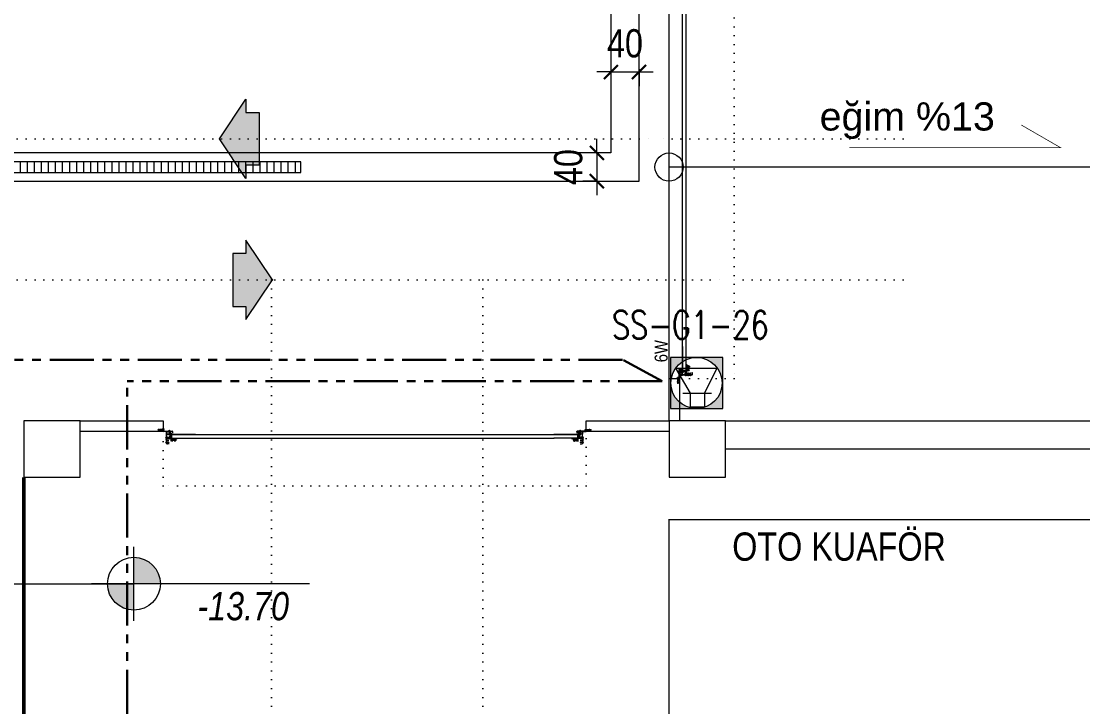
# Model space of a CAD drawing. Header units: metres. Extents: x -13545 to 152404, y -11890 to 28436.
# Drawn here: x 7521 to 9027, y 3675 to 4647 of the extents above; entities that cross this region are included whole.
import ezdxf
from ezdxf.enums import TextEntityAlignment as Align

# ---------------------------------------------------------------- set-up
doc = ezdxf.new("R2010")
doc.units = ezdxf.units.M
doc.header["$LTSCALE"] = 100
doc.header["$MEASUREMENT"] = 0
for name, pattern in [('DOT2', [0.125, 0, -0.125]), ('HIDDEN', [0.375, 0.25, -0.125]), ('PHANTOM2', [1.25, 0.625, -0.125, 0.125, -0.125, 0.125, -0.125])]:
    doc.linetypes.add(name, pattern=pattern)
doc.layers.get('0').update_dxf_attribs({"color": 9, "lineweight": 9})
for name, color, linetype, lineweight in [('00', 9, 'Continuous', 9), ('01', 9, 'Continuous', 9), ('06D', 9, 'Continuous', 9), ('10', 9, 'Continuous', 9), ('20', 9, 'DOT2', 9), ('21', 9, 'Continuous', 9), ('21_mahal200', 9, 'Continuous', 9), ('25', 8, 'Continuous', 9), ('E-6W ACİL ANONS İÇİN HOPARLÖR (SIVAÜSTÜ) (YANGINA DAYANIKLI)', 7, 'Continuous', 30), ('E-KABLO', 7, 'Continuous', 30), ('E-YAZI', 7, 'Continuous', 30), ('Seslendirme', 7, 'Continuous', 9)]:
    doc.layers.add(name, color=color, linetype=linetype, lineweight=lineweight)
doc.styles.add('Arial', font='arial.ttf', dxfattribs={"height": 2.5})
doc.styles.add('ILGAZ', font='txttw.shx')
doc.styles.add('MuuM_TEXT-ITALIC', font='ARIALNI.TTF')
doc.styles.add('MuuM_TEXT-STANDART', font='ARIALN.TTF')
doc.dimstyles.new('MuuM_DIM200', dxfattribs={"dimscale": 20, "dimtxt": 2, "dimasz": 1, "dimexe": 1, "dimexo": 1, "dimgap": 1, "dimtad": 1, "dimdec": 1, "dimrnd": 0.5, "dimdsep": 46, "dimtxsty": 'MuuM_TEXT-STANDART', "dimblk": 'ARCHTICK', "dimcen": 0, "dimdle": 0.15, "dimclrd": 256, "dimclre": 256, "dimclrt": 256, "dimadec": 0, "dimazin": 0, "dimtfac": 5, "dimtdec": 1, "dimtix": 1, "dimtmove": 2, "dimatfit": 3, "dimldrblk": 'DOT', "dimfxl": 3, "dimfxlon": 1, "dimtolj": 1, "dimlwd": -1, "dimlwe": -1, "dimarcsym": 0})

# ---------------------------------------------------------------- blocks, each defined once
blk = doc.blocks.new('ep20n')
at = {"layer": 'Seslendirme'}
h = blk.add_hatch(color=3, dxfattribs=at)
h.paths.add_polyline_path([(59.4, -30.4), (59.4, 0, -1), (0, 0), (0, -30.4)])
h.paths.add_polyline_path([(0, 30.4), (0, 0, -1), (59.4, 0), (59.4, 30.4)])
at = {"layer": 'Seslendirme', "color": 3}
for p, q in [((59.4, 30.4), (0, 30.4)), ((0, 30.4), (0, -30.4)), ((59.4, -30.4), (59.4, 30.4)), ((17.8, 6.9), (47, 24)), ((17.8, 16), (17.8, -17.3)), ((47, 24, 943.8), (47, -23.5, 943.8)), ((1.8, -9.1), (1.8, 6.9)), ((1.8, 6.9), (17.8, 6.9)), ((17.8, -9.1), (1.8, -9.1)), ((47, -23.5), (17.8, -9.1)), ((0, -30.4), (59.4, -30.4))]:
    blk.add_line(p, q, dxfattribs=at)
blk.add_circle((29.7, 0), 29.7, dxfattribs=at)
at = {"color": 3, "insert": (53.8, 48.6), "char_height": 15, "attachment_point": 1, "style": 'MuuM_TEXT-STANDART'}
blk.add_mtext_dynamic_manual_height_columns('6W', width=52.414, gutter_width=150, heights=[0], dxfattribs=at)
blk = doc.blocks.new('p-kolon_80x80')
blk.add_lwpolyline([(-40, -40), (40, -40), (40, 40), (-40, 40)], close=True)
blk = doc.blocks.new('2.bod.sitatik')
at = {"layer": '01'}
blk.add_lwpolyline([(9140, -4590), (8520, -4590), (8520, -4550), (9140, -4550)], close=True, dxfattribs=at)
for p in [(7565, -4590), (8480, -4590)]:
    blk.add_blockref('p-kolon_80x80', p, dxfattribs=at)
blk = doc.blocks.new('p-seksiyoonel kapı profil')
for p, q in [((-6.6, 4.1), (-6.8, 4.1)), ((-6.8, -13), (-6.8, 4.1)), ((-6.6, -13), (-6.6, 4.1)), ((-6.3, 4.4), (-6.3, 4.6)), ((-6.3, 4.6), (1, 4.6)), ((-6.3, 4.4), (1, 4.4)), ((-1.4, 1.3), (-1.8, 1.6)), ((-1.8, 1.6), (-1.8, -2.4)), ((-1.8, 1.6), (-1.8, -2.4)), ((-1.4, 1.3), (-1.4, -2.4)), ((-1.2, 1.2), (-1.2, -2.4)), ((-0.7, 1.6), (-1, 1.3)), ((-1, 1.3), (-1, -2.4)), ((-0.7, 1.6), (-0.7, -2.4)), ((-0.6, 1.6), (-0.6, -2.4)), ((0, 0), (33.9, 0)), ((0, 0), (0, 0)), ((1, 4.4), (1, 4.6)), ((1.3, 4.1), (1.5, 4.1)), ((1.3, 4.1), (1.3, 1.6)), ((1.5, 1.6), (1.3, 1.6)), ((1.5, 4.1), (1.5, 1.6)), ((-7.8, -4.2), (-7.8, -3.9)), ((-7.5, -3.9), (-7.8, -3.9)), ((-7.5, -4.2), (-7.8, -4.2)), ((-7.8, -4.2), (-7.1, -4.2)), ((-7.8, -4.2), (-7.8, -4.2)), ((-7.8, -6.5), (-7.8, -6.3)), ((-7.5, -6.3), (-7.8, -6.3)), ((-7.5, -6.5), (-7.8, -6.5)), ((-7.8, -6.6), (-7.8, -6.5)), ((-7.8, -6.6), (-7.1, -6.6)), ((-7.8, -8.9), (-7.8, -8.6)), ((-7.5, -8.6), (-7.8, -8.6)), ((-7.5, -8.9), (-7.8, -8.9)), ((-7.8, -8.9), (-7.1, -8.9)), ((-7.8, -8.9), (-7.8, -8.9)), ((-7.8, -11.3), (-7.8, -11)), ((-7.5, -11), (-7.8, -11)), ((-7.5, -11.3), (-7.8, -11.3)), ((-7.8, -11.3), (-7.1, -11.3)), ((-7.8, -11.3), (-7.8, -11.3)), ((-7.5, -3.9), (-6.8, -3.9)), ((-7.5, -4.2), (-7.5, -3.9)), ((-6.8, -4.2), (-7.5, -4.2)), ((-7.5, -6.3), (-6.8, -6.3)), ((-7.5, -6.5), (-7.5, -6.3)), ((-6.8, -6.5), (-7.5, -6.5)), ((-7.5, -8.6), (-6.8, -8.6)), ((-7.5, -8.9), (-7.5, -8.6)), ((-6.8, -8.9), (-7.5, -8.9)), ((-7.5, -11), (-6.8, -11)), ((-7.5, -11.3), (-7.5, -11)), ((-6.8, -11.3), (-7.5, -11.3)), ((-7.1, -3.4), (-6.8, -3.4)), ((-7.1, -3.6), (-7.1, -3.4)), ((-7.1, -3.6), (-7.1, -3.9)), ((-6.8, -3.6), (-7.1, -3.6)), ((-7.1, -4.2), (-7.1, -4.7)), ((-6.8, -4.7), (-7.1, -4.7)), ((-7.1, -5.8), (-6.8, -5.8)), ((-7.1, -6), (-7.1, -5.8)), ((-7.1, -6), (-7.1, -6.3)), ((-6.8, -6), (-7.1, -6)), ((-7.1, -6.5), (-7.1, -7.1)), ((-6.8, -7.1), (-7.1, -7.1)), ((-7.1, -8.1), (-6.8, -8.1)), ((-7.1, -8.4), (-7.1, -8.1)), ((-7.1, -8.4), (-7.1, -8.6)), ((-6.8, -8.4), (-7.1, -8.4)), ((-7.1, -8.9), (-7.1, -9.4)), ((-6.8, -9.4), (-7.1, -9.4)), ((-7.1, -10.5), (-6.8, -10.5)), ((-7.1, -10.7), (-7.1, -10.5)), ((-7.1, -10.7), (-7.1, -11)), ((-6.8, -10.7), (-7.1, -10.7)), ((-7.1, -11.3), (-7.1, -11.8)), ((-6.8, -11.8), (-7.1, -11.8)), ((-6.8, -3.6), (-6.8, -3.4)), ((-6.8, -3.6), (-6.8, -3.9)), ((-6.8, -4.7), (-6.8, -4.2)), ((-6.8, -6), (-6.8, -5.8)), ((-6.8, -6), (-6.8, -6.3)), ((-6.8, -7.1), (-6.8, -6.6)), ((-6.8, -8.4), (-6.8, -8.1)), ((-6.8, -8.4), (-6.8, -8.6)), ((-6.8, -9.4), (-6.8, -8.9)), ((-6.8, -10.7), (-6.8, -10.5)), ((-6.8, -10.7), (-6.8, -11)), ((-6.8, -11.8), (-6.8, -11.3)), ((-6.6, -13), (-6.8, -13)), ((-6.8, -13), (-6.8, -13)), ((-6.6, -3.9), (-3.5, -3.9)), ((-6.6, -4.2), (-3.5, -4.2)), ((-6.6, -6.3), (-3.5, -6.3)), ((-6.6, -6.5), (-3.5, -6.5)), ((-6.6, -8.7), (-3.5, -8.7)), ((-6.6, -8.9), (-3.5, -8.9)), ((-6.6, -11), (-3.5, -11)), ((-6.6, -11.3), (-3.5, -11.3)), ((-6.3, -13.3), (-6.3, -13.5)), ((-3.3, -13.3), (-6.3, -13.3)), ((-3.3, -13.5), (-6.3, -13.5)), ((-6.3, -13.5), (-5.7, -13.5)), ((-6.3, -13.5), (-6.3, -13.5)), ((-3.4, -4.3), (-6, -4.3)), ((-6, -6.1), (-6, -4.3)), ((-6, -4.7), (-6, -4.7)), ((-6, -5.5), (-6, -4.7)), ((-6, -5.7), (-6, -5.5)), ((-6, -5.7), (-6, -5.7)), ((-6, -6.1), (-3.4, -6.1)), ((-5.7, -13.5), (-5.5, -13.5)), ((-5.7, -13.5), (-5.7, -13.5)), ((-5.5, -13.5), (-5.5, -13.5)), ((-3.5, -3.9), (-3.5, -4.2)), ((-3.5, -6.3), (-3.5, -6.5)), ((-3.5, -8.7), (-3.5, -8.9)), ((-3.5, -11), (-3.5, -11.3)), ((-3.4, -6.1), (-3.4, -4.3)), ((-2.1, -4.4), (-3.4, -4.4)), ((-3.4, -6), (-0.6, -6)), ((-3.3, -13.3), (-3.3, -13.5)), ((-2.1, -2.5), (-2.1, -2.4)), ((-2.1, -2.4), (-0.6, -2.4)), ((-2.1, -2.5), (-0.6, -2.5)), ((-2.1, -4.8), (-2.1, -2.5)), ((-2.1, -4.8), (-0.6, -4.8)), ((-1.6, -3.4), (-1.7, -3.6)), ((-1.7, -3.6), (-1.7, -3.7)), ((-1.7, -3.6), (-1.7, -3.8)), ((-1.7, -3.7), (-1.7, -3.9)), ((-1.7, -3.8), (-1.6, -3.9)), ((-1.7, -3.9), (-1.6, -4)), ((-1.4, -3.3), (-1.6, -3.3)), ((-1.6, -3.3), (-1.6, -3.4)), ((-1.6, -3.8), (-1.4, -3.6)), ((-1.6, -3.9), (-1.5, -4)), ((-1.6, -4), (-1.5, -4.1)), ((-1.5, -4), (-1.4, -4)), ((-1.5, -4.1), (-1.4, -4.1)), ((-1.3, -3.2), (-1.4, -3.3)), ((-1.4, -3.3), (-1.4, -3.6)), ((-1.4, -4), (-1.2, -4.1)), ((-1.4, -4.1), (-1.2, -4.1)), ((-1.2, -3.2), (-1.3, -3.2)), ((-1.2, -3.2), (-1.2, -3.5)), ((-1, -3.3), (-1.2, -3.2)), ((-1.2, -4.1), (-1.1, -4)), ((-1.2, -4.1), (-1.1, -4.1)), ((-1.1, -4), (-1, -4)), ((-1.1, -4.1), (-1, -4.1)), ((-1, -3.3), (-1, -3.6)), ((-0.9, -3.3), (-1, -3.3)), ((-1, -3.6), (-0.8, -3.8)), ((-1, -4), (-0.9, -3.9)), ((-1, -4.1), (-0.9, -4)), ((-0.8, -3.4), (-0.9, -3.3)), ((-0.9, -3.9), (-0.8, -3.8)), ((-0.9, -4), (-0.8, -3.9)), ((-0.8, -3.6), (-0.8, -3.4)), ((-0.8, -3.7), (-0.8, -3.6)), ((-0.8, -3.8), (-0.8, -3.6)), ((-0.8, -3.9), (-0.8, -3.7)), ((-0.1, 0), (-0.6, 0)), ((-0.6, -2), (-0.6, 0)), ((-0.6, -0.6), (-0.6, -0.7)), ((-0.6, -1.7), (-0.6, -1.7)), ((-0.6, -2), (-0.1, -2)), ((-0.6, -2), (-0.6, -2.4)), ((-0.6, -2.4), (-0.6, -2.5)), ((-0.6, -2.4), (-0.1, -2.4)), ((-0.6, -2.5), (-0.6, -2.5)), ((-0.6, -3.2), (-0.6, -2.5)), ((-0.6, -2.5), (-0.2, -2.5)), ((-0.6, -4.8), (-0.6, -3.2)), ((-0.6, -3.2), (-0.5, -3.2)), ((-0.6, -5.8), (-0.6, -4.8)), ((-0.6, -4.8), (-0.5, -4.8)), ((-0.6, -4.8), (-0.6, -5.3)), ((-0.1, -5.3), (-0.6, -5.3)), ((-0.6, -9.6), (-0.6, -5.3)), ((-0.6, -5.8), (-0.6, -5.8)), ((-0.6, -6), (-0.6, -5.8)), ((-0.1, -9.6), (-0.6, -9.6)), ((-0.5, -3.2), (-0.4, -3.2)), ((-0.5, -4.8), (-0.5, -3.2)), ((-0.4, -4.8), (-0.5, -4.8)), ((-0.4, -3.1), (-0.3, -2.9)), ((-0.4, -3.2), (-0.4, -3.1)), ((-0.3, -4.8), (-0.4, -4.8)), ((-0.3, -2.7), (-0.2, -2.5)), ((-0.3, -2.9), (-0.3, -2.7)), ((-0.2, -4.8), (-0.3, -4.8)), ((-0.3, -4.8), (-0.3, -4.8)), ((-0.2, -2.5), (-0.2, -2.5)), ((-0.2, -2.5), (-0.1, -2.5)), ((-0.1, -4.8), (-0.2, -4.8)), ((-0.2, -4.8), (-0.2, -4.8)), ((-0.1, -5.8), (-0.2, -5.8)), ((-0.2, -5.8), (0.4, -5.8)), ((-0.1, -0.2), (-0.1, 0)), ((-0.1, -0.2), (0, -0.2)), ((-0.1, -5.3), (-0.1, -0.2)), ((-0.1, -2.5), (-0.1, -2.4)), ((-0.1, -2.5), (-0.1, -2.5)), ((-0.1, -4.8), (-0.1, -4.8)), ((-0.1, -4.8), (-0.1, -4.8)), ((-0.1, -5.3), (0, -5.3)), ((-0.1, -5.8), (-0.1, -5.3)), ((0.4, -5.8), (-0.1, -5.8)), ((0.1, -5.8), (-0.1, -5.8)), ((-0.1, -9.6), (-0.1, -5.8)), ((33.9, 0), (0, 0)), ((0, 0), (0, -0.4)), ((0, -0.4), (0, -0.5)), ((0, -0.5), (0, -0.6)), ((0, -0.6), (0, -0.6)), ((0, -0.6), (0, -0.9)), ((0, -0.9), (0, -0.9)), ((0, -0.9), (0, -0.9)), ((0, -0.9), (0, -1.5)), ((0, -1.5), (0, -1.6)), ((0, -1.6), (0, -2.1)), ((0, -2.1), (0, -2.2)), ((0, -2.2), (0, -2.3)), ((0, -2.3), (0, -2.7)), ((0, -2.7), (0, -3.1)), ((0, -3.1), (0, -3.2)), ((0, -3.2), (0, -3.4)), ((0, -3.4), (0, -4.5)), ((0, -4.5), (0, -4.5)), ((0, -4.5), (0, -4.5)), ((0, -4.5), (0, -4.8)), ((0, -4.8), (0, -4.8)), ((0, -4.8), (0, -4.9)), ((0, -4.9), (0, -5.1)), ((0, -5.1), (0, -5.4)), ((0, -5.4), (33.9, -5.4)), ((0.1, -5.8), (0.1, -5.4)), ((0.1, -5.8), (0.1, -5.9)), ((0.3, -5.8), (0.1, -5.8)), ((0.1, -5.8), (0.2, -5.8)), ((0.4, -5.9), (0.1, -5.9)), ((0.1, -5.9), (0.4, -5.9)), ((0.4, -6.6), (0.1, -6.6)), ((0.1, -7.6), (0.4, -7.6)), ((0.1, -8.7), (0.1, -8.3)), ((0.4, -8.3), (0.1, -8.3)), ((2.2, -8.7), (0.1, -8.7)), ((0.3, -5.8), (0.3, -5.4)), ((0.3, -5.8), (0.4, -5.8)), ((0.4, -5.4), (0.4, -5.5)), ((0.4, -5.8), (0.4, -5.4)), ((0.4, -5.5), (0.4, -5.5)), ((0.4, -5.5), (0.4, -5.6)), ((0.4, -5.6), (0.4, -5.7)), ((0.4, -5.7), (0.4, -5.8)), ((0.4, -8.4), (0.4, -5.8)), ((3.9, -5.8), (0.4, -5.8)), ((0.4, -8.4), (0.4, -5.8)), ((0.4, -5.8), (0.4, -5.8)), ((3.9, -8.4), (0.4, -8.4)), ((0.4, -8.4), (0.4, -8.4)), ((0.9, -7.1), (0.9, -7.2)), ((1, -7.1), (0.9, -7.1)), ((0.9, -7.2), (1, -7.4)), ((1, -7.4), (1.1, -7.6)), ((1.1, -7.6), (1.2, -7.8)), ((1.1, -9.2), (1.1, -8.7)), ((1.2, -9.2), (1.1, -9.2)), ((1.1, -9.2), (1.1, -9.2)), ((1.1, -9.2), (1.2, -9.2)), ((1.1, -9.2), (1.1, -9.2)), ((1.1, -9.2), (1.1, -9.2)), ((1.2, -9.2), (1.1, -9.2)), ((1.3, -6.8), (1.2, -7)), ((1.2, -7), (1.2, -7.2)), ((1.2, -7.2), (1.3, -7.4)), ((1.2, -7.8), (1.3, -8)), ((1.2, -9.2), (1.2, -8.7)), ((1.2, -9.2), (1.4, -9.2)), ((1.4, -9.2), (1.2, -9.2)), ((1.6, -9.2), (1.2, -9.2)), ((1.2, -9.2), (1.2, -9.2)), ((1.4, -6.4), (1.3, -6.6)), ((1.3, -6.6), (1.3, -6.8)), ((1.3, -7.1), (1.4, -6.9)), ((1.4, -7.3), (1.3, -7.1)), ((1.3, -7.4), (1.3, -7.6)), ((1.3, -7.6), (1.5, -7.8)), ((1.3, -8), (1.5, -8.1)), ((1.6, -6.2), (1.4, -6.4)), ((1.6, -6.5), (1.4, -6.6)), ((1.4, -6.7), (1.4, -6.6)), ((1.4, -6.6), (1.5, -6.9)), ((1.5, -6.6), (1.4, -6.6)), ((1.4, -6.9), (1.4, -6.7)), ((1.4, -6.9), (1.4, -6.7)), ((1.4, -7.1), (1.4, -6.9)), ((1.4, -7.3), (1.4, -7.1)), ((1.5, -7.5), (1.4, -7.3)), ((1.4, -7.5), (1.4, -7.3)), ((1.5, -7.7), (1.4, -7.5)), ((1.4, -9.2), (1.7, -9.2)), ((1.4, -9.2), (1.4, -9.2)), ((1.6, -9.2), (1.4, -9.2)), ((1.5, -6.5), (1.7, -6.3)), ((1.5, -6.6), (1.6, -6.5)), ((1.5, -6.6), (1.5, -6.5)), ((1.5, -6.6), (1.6, -6.5)), ((1.5, -6.9), (1.5, -6.6)), ((1.5, -6.9), (1.5, -7.2)), ((1.6, -7.1), (1.5, -6.9)), ((1.5, -7.2), (1.5, -7.2)), ((1.5, -7.2), (1.5, -7.5)), ((1.5, -7.7), (1.5, -7.5)), ((1.5, -7.5), (1.5, -7.8)), ((1.5, -7.7), (1.5, -7.7)), ((1.5, -7.8), (1.6, -8)), ((1.6, -7.8), (1.5, -7.8)), ((1.5, -7.8), (1.8, -7.9)), ((1.5, -8.1), (1.7, -8.2)), ((1.7, -6.1), (1.6, -6.2)), ((1.6, -6.5), (1.7, -6.3)), ((1.6, -6.5), (2, -6.3)), ((1.9, -6.3), (1.6, -6.5)), ((1.6, -6.8), (1.7, -6.7)), ((1.6, -6.9), (1.6, -6.8)), ((1.6, -7.1), (1.6, -6.9)), ((1.6, -7.2), (1.6, -7.1)), ((1.6, -7.2), (1.6, -7.1)), ((1.6, -7.5), (1.6, -7.2)), ((1.6, -7.3), (1.6, -7.2)), ((1.6, -7.4), (1.6, -7.3)), ((1.7, -7.6), (1.6, -7.4)), ((1.6, -7.8), (1.6, -7.5)), ((1.7, -7.9), (1.6, -7.8)), ((1.7, -7.9), (1.6, -7.8)), ((1.9, -7.9), (1.6, -7.8)), ((1.6, -8), (1.8, -8.1)), ((1.7, -9.2), (1.6, -9.2)), ((1.9, -6), (1.7, -6.1)), ((1.7, -6.3), (1.9, -6.2)), ((1.7, -6.3), (1.8, -6.2)), ((1.7, -6.6), (1.8, -6.4)), ((1.7, -6.7), (1.7, -6.6)), ((1.8, -7.7), (1.7, -7.6)), ((1.9, -8), (1.7, -7.9)), ((1.8, -8), (1.7, -7.9)), ((1.7, -8.2), (1.9, -8.3)), ((1.7, -9.2), (1.7, -8.7)), ((1.7, -9.2), (1.9, -9.2)), ((1.9, -9.2), (1.7, -9.2)), ((2, -9.2), (1.7, -9.2)), ((1.8, -6.2), (2, -6.1)), ((1.8, -6.4), (1.9, -6.4)), ((1.8, -7.8), (1.8, -7.7)), ((1.9, -7.9), (1.8, -7.8)), ((1.8, -7.9), (2.1, -8)), ((2, -8.1), (1.8, -8)), ((1.8, -8.1), (1.9, -8.2)), ((2.1, -5.9), (1.9, -6)), ((1.9, -6.2), (2.1, -6.1)), ((2, -6.2), (1.9, -6.3)), ((1.9, -6.4), (2, -6.3)), ((2, -7.9), (1.9, -7.9)), ((2.1, -8), (1.9, -7.9)), ((2.1, -8.1), (1.9, -8)), ((1.9, -8.2), (2.1, -8.3)), ((1.9, -8.3), (2.1, -8.3)), ((2.1, -9.2), (1.9, -9.2)), ((1.9, -9.2), (1.9, -9.2)), ((2, -9.2), (1.9, -9.2)), ((2.4, -5.9), (2, -6.2)), ((2, -6.1), (2.2, -6)), ((2, -6.3), (2.1, -6.2)), ((2, -6.3), (2.1, -6.2)), ((2, -6.9), (2.1, -6.8)), ((2.1, -6.9), (2, -7.1)), ((2, -7.1), (2, -6.9)), ((2, -7.1), (2, -7.2)), ((2, -7.2), (2, -7.1)), ((2, -7.2), (2.1, -7.3)), ((2, -7.4), (2, -7.2)), ((2.1, -7.5), (2, -7.4)), ((2.1, -8), (2, -7.9)), ((2.2, -8.2), (2, -8.1)), ((2.1, -9.2), (2, -9.2)), ((2.3, -5.9), (2.1, -5.9)), ((2.1, -6.2), (2.4, -5.9)), ((2.1, -6.1), (2.3, -6)), ((2.1, -6.2), (2.2, -6.1)), ((2.1, -6.8), (2.2, -6.6)), ((2.3, -6.7), (2.1, -6.8)), ((2.1, -6.8), (2.1, -6.9)), ((2.1, -7.3), (2.2, -7.5)), ((2.3, -7.6), (2.1, -7.5)), ((2.1, -8), (2.1, -8)), ((2.1, -8), (2.1, -8)), ((2.1, -8), (2.4, -8.1)), ((2.4, -8.1), (2.1, -8)), ((2.3, -8), (2.1, -8)), ((2.3, -8.2), (2.1, -8.1)), ((2.1, -8.3), (2.4, -8.3)), ((2.1, -8.3), (2.2, -8.3)), ((2.1, -9.2), (2.1, -8.7)), ((2.1, -9.2), (2.1, -9.2)), ((2.2, -6), (2.3, -6)), ((2.2, -6.1), (2.3, -6.1)), ((2.2, -6.6), (2.3, -6.5)), ((2.2, -7.5), (2.3, -7.5)), ((2.5, -8.2), (2.2, -8.2)), ((2.2, -8.7), (2.2, -8.4)), ((4.6, -8.7), (2.2, -8.7)), ((2.4, -5.9), (2.3, -5.9)), ((2.3, -6), (2.3, -6)), ((2.3, -6.1), (2.5, -6.1)), ((2.3, -6.5), (2.5, -6.5)), ((2.5, -6.6), (2.3, -6.6)), ((2.4, -6.6), (2.3, -6.7)), ((2.3, -7.5), (2.5, -7.6)), ((2.3, -7.6), (2.5, -7.6)), ((2.4, -7.7), (2.3, -7.6)), ((2.4, -8.1), (2.3, -8)), ((2.5, -8.2), (2.3, -8.2)), ((2.5, -5.9), (2.4, -5.9)), ((2.4, -5.9), (2.4, -5.9)), ((2.4, -5.9), (2.7, -6.1)), ((2.5, -6.6), (2.4, -6.6)), ((2.6, -7.7), (2.4, -7.7)), ((2.4, -8.1), (2.6, -8.2)), ((2.7, -8.2), (2.4, -8.1)), ((2.5, -8.1), (2.4, -8.1)), ((2.4, -8.3), (2.6, -8.3)), ((2.7, -5.9), (2.5, -5.9)), ((2.5, -6), (2.7, -6)), ((2.5, -6.1), (2.6, -6.1)), ((2.5, -6.5), (2.6, -6.5)), ((2.5, -6.5), (2.5, -6.5)), ((2.5, -6.5), (2.7, -6.6)), ((2.5, -6.5), (2.6, -6.5)), ((2.5, -6.5), (2.6, -6.5)), ((2.7, -6.6), (2.5, -6.6)), ((2.7, -6.6), (2.5, -6.6)), ((2.5, -7.6), (2.7, -7.6)), ((2.5, -7.6), (2.6, -7.6)), ((2.7, -7.6), (2.5, -7.7)), ((2.6, -7.7), (2.5, -7.7)), ((2.5, -7.7), (2.5, -7.7)), ((2.6, -7.7), (2.5, -7.7)), ((2.7, -8.1), (2.5, -8.1)), ((2.5, -8.2), (2.5, -8.2)), ((2.6, -6.1), (2.7, -6.1)), ((2.6, -6.5), (2.8, -6.6)), ((2.6, -6.5), (2.8, -6.5)), ((2.6, -6.5), (2.7, -6.5)), ((2.6, -7.6), (2.8, -7.5)), ((2.8, -7.6), (2.6, -7.7)), ((2.8, -7.6), (2.6, -7.7)), ((2.7, -7.7), (2.6, -7.7)), ((2.7, -8.2), (2.6, -8.2)), ((2.6, -8.3), (2.7, -8.3)), ((2.9, -6), (2.7, -5.9)), ((2.7, -6), (2.9, -6.1)), ((2.7, -6.1), (2.9, -6.1)), ((2.7, -6.1), (3, -6.2)), ((2.7, -6.5), (2.9, -6.6)), ((2.7, -6.6), (2.7, -6.6)), ((2.8, -6.7), (2.7, -6.6)), ((2.7, -6.6), (2.8, -6.7)), ((2.8, -7.5), (2.7, -7.6)), ((2.7, -7.6), (2.7, -7.6)), ((2.9, -7.6), (2.7, -7.7)), ((2.8, -8.1), (2.7, -8.1)), ((2.9, -8.2), (2.7, -8.3)), ((2.8, -8.2), (2.7, -8.2)), ((2.7, -8.3), (2.7, -8.3)), ((2.8, -6.5), (2.9, -6.6)), ((2.8, -6.7), (2.8, -6.6)), ((2.8, -6.6), (2.9, -6.7)), ((2.9, -6.8), (2.8, -6.7)), ((2.8, -6.7), (2.9, -6.7)), ((2.9, -7.4), (2.8, -7.5)), ((2.8, -7.6), (2.8, -7.5)), ((2.8, -7.5), (2.8, -7.5)), ((2.8, -7.5), (2.9, -7.5)), ((2.9, -7.5), (2.8, -7.6)), ((2.9, -7.5), (2.8, -7.6)), ((3.1, -7.9), (2.8, -8.2)), ((2.9, -8), (2.8, -8.1)), ((2.9, -8.1), (2.8, -8.2)), ((3.1, -6.1), (2.9, -6)), ((2.9, -6.1), (3.1, -6.2)), ((2.9, -6.1), (3, -6.2)), ((2.9, -6.6), (3, -6.7)), ((2.9, -6.6), (3, -6.7)), ((2.9, -6.7), (3, -6.8)), ((3, -6.9), (2.9, -6.8)), ((2.9, -7.5), (3, -7.3)), ((3, -7.4), (2.9, -7.5)), ((3, -7.4), (2.9, -7.5)), ((3, -7.5), (2.9, -7.6)), ((3.3, -8), (2.9, -8.2)), ((3.1, -8), (2.9, -8.1)), ((3, -8), (2.9, -8)), ((3, -6.2), (3.1, -6.2)), ((3, -6.2), (3, -6.2)), ((3, -6.2), (3.3, -6.3)), ((3, -6.7), (3.1, -6.9)), ((3, -6.7), (3, -6.9)), ((3, -6.8), (3.1, -6.9)), ((3, -7.1), (3, -6.9)), ((3, -6.9), (3.1, -7)), ((3, -7.2), (3, -7.1)), ((3.1, -7.1), (3, -7.3)), ((3, -7.3), (3, -7.2)), ((3.1, -7.2), (3, -7.4)), ((3, -7.3), (3, -7.4)), ((3.1, -7.4), (3, -7.5)), ((3.1, -7.9), (3, -8)), ((3.2, -6.2), (3.1, -6.1)), ((3.1, -6.2), (3.3, -6.3)), ((3.1, -6.2), (3.2, -6.3)), ((3.1, -6.9), (3.1, -7.1)), ((3.1, -6.9), (3.2, -7)), ((3.2, -7), (3.1, -7.2)), ((3.1, -7), (3.1, -7.2)), ((3.1, -7.2), (3.1, -7.4)), ((3.2, -7.8), (3.1, -7.9)), ((3.3, -7.8), (3.1, -7.9)), ((3.3, -7.9), (3.1, -8)), ((3.2, -6.3), (3.3, -6.4)), ((3.3, -7.7), (3.2, -7.8)), ((3.3, -6.2), (3.4, -6.4)), ((3.3, -6.3), (3.5, -6.4)), ((3.3, -6.4), (3.4, -6.5)), ((3.4, -7.6), (3.3, -7.7)), ((3.6, -7.6), (3.3, -7.8)), ((3.5, -7.7), (3.3, -8)), ((3.4, -7.8), (3.3, -7.9)), ((3.4, -6.5), (3.4, -6.6)), ((3.4, -6.6), (3.5, -6.7)), ((3.5, -7.5), (3.4, -7.6)), ((3.5, -6.4), (3.5, -6.7)), ((3.5, -6.5), (3.6, -6.9)), ((3.5, -6.7), (3.6, -6.9)), ((3.5, -6.7), (3.5, -6.9)), ((3.5, -6.7), (3.6, -7)), ((3.5, -6.9), (3.6, -7)), ((3.6, -7.3), (3.5, -7.4)), ((3.5, -7.4), (3.5, -7.5)), ((3.5, -7.6), (3.5, -7.7)), ((3.6, -6.9), (3.6, -7.3)), ((3.6, -6.9), (3.6, -7.1)), ((3.6, -7), (3.6, -7.1)), ((3.6, -7), (3.6, -7)), ((3.6, -7), (3.6, -7.3)), ((3.6, -7.1), (3.6, -7.2)), ((3.6, -7.1), (3.6, -7.3)), ((3.6, -7.3), (3.6, -7.4)), ((3.6, -7.3), (3.6, -7.6)), ((3.9, -5.5), (3.9, -5.4)), ((3.9, -5.6), (3.9, -5.5)), ((3.9, -5.5), (3.9, -5.5)), ((3.9, -5.7), (3.9, -5.6)), ((3.9, -5.8), (3.9, -5.7)), ((3.9, -8.4), (3.9, -5.8)), ((3.9, -5.8), (4, -5.8)), ((3.9, -7.6), (6.1, -7.6)), ((3.9, -8.3), (6.1, -8.3)), ((3.9, -9.2), (3.9, -8.7)), ((3.9, -9.2), (4, -9.2)), ((4, -9.2), (3.9, -9.2)), ((4.1, -9.2), (3.9, -9.2)), ((4, -5.8), (4, -5.4)), ((4, -5.8), (4, -7.6)), ((8.9, -5.8), (4, -5.8)), ((4.1, -9.2), (4, -9.2)), ((4, -9.2), (4.1, -9.2)), ((4, -9.2), (4, -9.2)), ((4.1, -9.2), (4.1, -8.7)), ((4.1, -9.2), (4.4, -9.2)), ((4.4, -9.2), (4.1, -9.2)), ((4.6, -9.2), (4.1, -9.2)), ((4.1, -9.2), (4.1, -9.2)), ((4.4, -9.2), (4.6, -9.2)), ((4.4, -9.2), (4.4, -9.2)), ((4.6, -9.2), (4.4, -9.2)), ((4.6, -8.3), (4.6, -9.7)), ((5.7, -9.7), (4.6, -9.7)), ((5.7, -9.7), (5.7, -8.3)), ((5.9, -8.7), (5.7, -8.7)), ((5.9, -8.7), (5.9, -8.3)), ((6.1, -7.6), (6.1, -8.3)), ((6.1, -7.6), (6.6, -7.6)), ((6.1, -8.3), (6.6, -8.3)), ((6.3, -7.6), (6.3, -5.8)), ((8, -5.8), (6.6, -5.8)), ((6.6, -5.8), (8.1, -5.8)), ((6.6, -7.6), (6.6, -8.3)), ((6.8, -5.8), (6.8, -5.9)), ((7.8, -5.9), (6.8, -5.9)), ((6.8, -5.9), (7.8, -5.9)), ((7.8, -5.9), (7.8, -5.8)), ((8.9, -5.8), (8.9, -5.4))]:
    blk.add_line(p, q)
for centre, radius, start, end in [((-6.3, 4.1), 0.473, 90, 180), ((-6.3, 4.1), 0.236, 90, 180), ((-1.2, 1.5), 0.295, 225, 269.1856), ((-1.2, 1.5), 0.295, 270.3711, 314.3764), ((1, 4.1), 0.473, 0, 90), ((1, 4.1), 0.236, 0, 90), ((-6.8, -3.9), 0.0295, 180, 258.463), ((-6.8, -4.2), 0.0295, 101.537, 180), ((-6.8, -6.3), 0.0295, 180, 258.463), ((-6.8, -6.6), 0.0295, 101.537, 180), ((-6.8, -8.6), 0.0295, 180, 258.463), ((-6.8, -8.9), 0.0295, 101.537, 180), ((-6.8, -11), 0.0295, 180, 258.463), ((-6.8, -11.3), 0.0295, 101.537, 180), ((-6.3, -13), 0.473, 180, 270), ((-6.3, -13), 0.473, 180, 270), ((-6.3, -13), 0.236, 180, 270), ((-1.2, -3.8), 0.295, 90.8144, 135), ((-1.2, -3.8), 0.295, 45.6236, 89.6289), ((-0.1, -5.3), 0.472, 180, 270), ((-0.1, -5.8), 0.0295, 180, 270), ((0.1, -7.1), 0.502, 90, 116.3511), ((0.1, -7.1), 0.502, 243.6489, 270), ((0.1, -5.9), 0.0177, 180, 270), ((6.6, -5.8), 0.0295, 180, 270), ((6.8, -5.9), 0.0177, 180, 270), ((7.8, -5.9), 0.0177, 270, 0), ((8, -5.8), 0.0295, 270, 0)]:
    blk.add_arc(centre, radius, start, end)
blk = doc.blocks.new('çelik dübel')
at = {"layer": '10', "linetype": 'HIDDEN', "ltscale": 7}
for p, q in [((-87, -2), (-85, 2)), ((-85, -6), (-85, 2)), ((-68, 2), (-85, 2)), ((-75, -6), (-75, 2)), ((-70, -6), (-70, 2)), ((-68, 3), (-58, 2)), ((-68, -7), (-68, 3)), ((-58, -6), (-58, 2)), ((-53, 2), (-58, 2)), ((-8, 2), (-58, 2)), ((-53, -6), (-53, 2)), ((-25, -6), (-25, 2)), ((-25, -6), (-24, 2)), ((-23, -6), (-22, 2)), ((-21, -6), (-20, 2)), ((-19, -6), (-18, 2)), ((-17, -6), (-16, 2)), ((-85, -6), (-87, -2)), ((-68, -6), (-85, -6)), ((-68, -7), (-58, -6)), ((-53, -5), (-58, -5)), ((-8, -6), (-58, -6))]:
    blk.add_line(p, q, dxfattribs=at)
at = {"layer": '10', "linetype": 'Continuous'}
for p, q in [((-15, -6), (-14, 2)), ((-13, -6), (-12, 2)), ((-11, -6), (-10, 1)), ((-10, -9), (-10, 5)), ((-9, 5), (-10, 5)), ((-9, -9), (-9, 5)), ((-8, 2), (-8, 3)), ((-8, -4), (-8, 0)), ((-5, 4), (-7, 4)), ((-5, 1), (-7, 1)), ((-4, 2), (-4, 3)), ((-1, 2), (-4, 2)), ((-4, -4), (-4, 0)), ((-3, -6), (-2, 2)), ((-1, -6), (0, 1)), ((0, -5), (0, 1)), ((-9, -9), (-10, -9)), ((-8, -6), (-8, -7)), ((-5, -5), (-7, -5)), ((-5, -8), (-7, -8)), ((-4, -6), (-4, -7)), ((-1, -6), (-4, -6))]:
    blk.add_line(p, q, dxfattribs=at)
at = {"layer": '10', "color": 4}
for p, q in [((-10, 3), (-10, 5)), ((-10, -7), (-10, -9))]:
    blk.add_line(p, q, dxfattribs=at)
at = {"layer": '10', "linetype": 'HIDDEN'}
for points in [[(-68, 1), (-67, 0), (-67, 0), (-67, 0), (-66, -1), (-66, -1), (-66, -2), (-65, -2), (-65, -3), (-65, -3), (-65, -3), (-65, -3), (-64, -4), (-64, -4), (-64, -3), (-64, -3), (-63, -3), (-63, -3), (-63, -3), (-63, -2), (-62, -2), (-62, -2), (-62, -1), (-62, -1), (-61, -1), (-61, -1), (-61, -1), (-61, 0), (-61, 0), (-60, -1), (-60, -1), (-60, -1), (-60, -1), (-60, -1), (-60, -2), (-59, -2), (-59, -3), (-59, -3), (-59, -3), (-58, -3), (-58, -3)], [(-68, 0), (-68, 0), (-68, 0), (-68, -1), (-68, -1), (-68, -1), (-68, -1), (-68, -1), (-68, -1), (-68, -1), (-68, -1), (-68, -1), (-67, -1), (-67, -1), (-67, -1), (-67, -1), (-67, -1), (-67, -1), (-67, -1), (-67, -1), (-67, -1), (-67, -1), (-67, -1), (-67, -1), (-67, -1), (-67, -1), (-67, -1), (-67, -2), (-67, -2), (-67, -2), (-67, -2), (-67, -2), (-67, -2), (-67, -2), (-67, -2), (-67, -2), (-67, -2), (-67, -2), (-67, -2), (-67, -2), (-67, -2), (-67, -2), (-67, -2), (-66, -2), (-66, -3), (-66, -3), (-66, -3), (-66, -3), (-66, -3), (-66, -3), (-66, -3), (-66, -3), (-66, -3), (-66, -3), (-66, -3), (-66, -3), (-66, -3), (-66, -3), (-66, -3), (-66, -3), (-66, -3), (-66, -4), (-66, -4), (-66, -4), (-66, -4), (-66, -4), (-66, -4), (-66, -4), (-66, -4), (-66, -4), (-66, -4), (-66, -4), (-65, -4), (-65, -4), (-65, -4), (-65, -4), (-65, -4), (-65, -4), (-65, -4), (-65, -4), (-65, -4), (-65, -4), (-65, -4), (-65, -4), (-65, -4), (-65, -4), (-65, -5), (-65, -5), (-65, -5), (-64, -5), (-64, -5), (-64, -5), (-64, -5), (-64, -5), (-64, -5), (-64, -5), (-64, -5), (-64, -5), (-64, -5), (-64, -4), (-64, -4), (-64, -4), (-64, -4), (-64, -4), (-64, -4), (-63, -4), (-63, -4), (-63, -4), (-63, -4), (-63, -4), (-63, -4), (-63, -4), (-63, -4), (-63, -4), (-63, -4), (-63, -4), (-63, -4), (-63, -4), (-63, -4), (-63, -4), (-63, -4), (-63, -4), (-63, -4), (-63, -4), (-63, -4), (-63, -4), (-63, -4), (-63, -4), (-63, -4), (-62, -4), (-62, -4), (-62, -3), (-62, -3), (-62, -3), (-62, -3), (-62, -3), (-62, -3), (-62, -3), (-62, -3), (-62, -3), (-62, -3), (-62, -3), (-62, -3), (-62, -3), (-62, -3), (-62, -3), (-62, -3), (-62, -3), (-62, -3), (-62, -3), (-62, -3), (-62, -3), (-62, -3), (-62, -3), (-62, -3), (-62, -3), (-62, -2), (-61, -2), (-61, -2), (-61, -2), (-61, -2), (-61, -2), (-61, -2), (-61, -2), (-61, -2), (-61, -2), (-61, -2), (-61, -2), (-61, -2), (-61, -2), (-61, -2), (-61, -2), (-61, -2), (-61, -2), (-61, -2), (-61, -2), (-61, -2), (-61, -2), (-61, -2), (-61, -2), (-61, -2), (-61, -2), (-61, -2), (-61, -2), (-61, -2), (-61, -2), (-61, -2), (-61, -2), (-61, -2), (-61, -2), (-61, -2), (-61, -2), (-61, -2), (-61, -2), (-61, -2), (-61, -2), (-61, -2), (-61, -2), (-61, -2), (-61, -2), (-60, -2), (-60, -2), (-60, -2), (-60, -2), (-60, -3), (-60, -3), (-60, -3), (-60, -3), (-60, -3), (-60, -3), (-60, -3), (-60, -3), (-60, -3), (-60, -3), (-60, -3), (-60, -3), (-60, -3), (-60, -3), (-60, -3), (-60, -3), (-60, -3), (-60, -3), (-60, -4), (-60, -4), (-60, -4), (-60, -4), (-60, -4), (-60, -4), (-59, -4), (-59, -4), (-59, -4), (-59, -4), (-59, -4), (-59, -4), (-59, -4), (-59, -4), (-59, -4), (-59, -4), (-58, -4), (-58, -4), (-58, -5)]]:
    blk.add_lwpolyline(points, dxfattribs=at)
at = {"layer": '10', "linetype": 'Continuous'}
for centre, start, end in [((-7, 3), 90, 180), ((-7, 2), 180, 270), ((-7, 0), 90, 180), ((-5, 3), 0, 90), ((-5, 2), 270, 0), ((-5, 0), 0, 90), ((-1, 1), 0, 90), ((-7, -4), 180, 270), ((-7, -6), 90, 180), ((-7, -7), 180, 270), ((-5, -4), 270, 0), ((-5, -6), 0, 90), ((-5, -7), 270, 0), ((-1, -5), 270, 0)]:
    blk.add_arc(centre, 1, start, end, dxfattribs=at)
blk = doc.blocks.new('dsa')
at = {"layer": '10'}
for p, q in [((61905.8, 2715.5, 0), (61905.8, 2715.2, 0)), ((61905.8, 2715.2, 0), (61907.6, 2715.2, 0)), ((61905.8, 2710.3, 0), (61907.6, 2710.3, 0)), ((61905.8, 2710, 0), (61905.8, 2710.3, 0)), ((61907.4, 2715.6, 0), (61906, 2715.6, 0)), ((61906.2, 2715.8, 0), (61906.3, 2715.9, 0)), ((61906.2, 2715.8, 0), (61907.2, 2715.8, 0)), ((61906.2, 2715.8, 0), (61906.2, 2715.8, 0)), ((61906.2, 2715.8, 0), (61906.2, 2715.8, 0)), ((61906.2, 2715.7, 0), (61906.2, 2715.8, 0)), ((61906.2, 2715.6, 0), (61907.2, 2715.7, 0)), ((61906.2, 2715.6, 0), (61906.2, 2715.7, 0)), ((61906.2, 2715.7, 0), (61906.2, 2715.7, 0)), ((61906.2, 2715.6, 0), (61906.2, 2715.6, 0)), ((61906.2, 2715.6, 0), (61906.2, 2715.6, 0)), ((61906.2, 2715.2, 0), (61907.2, 2715.2, 0)), ((61906.2, 2715.1, 0), (61906.2, 2715.2, 0)), ((61906.2, 2715, 0), (61906.2, 2710.5, 0)), ((61906.2, 2710.3, 0), (61907.2, 2710.3, 0)), ((61906.2, 2710.3, 0), (61906.2, 2710.3, 0)), ((61906.7, 2715.9, 0), (61906.3, 2715.9, 0)), ((61906.3, 2715.5, 0), (61906.3, 2715.2, 0)), ((61906.3, 2710, 0), (61906.3, 2710.3, 0)), ((61906.7, 2715.9, 0), (61907.1, 2715.9, 0)), ((61907.2, 2715.8, 0), (61907.1, 2715.9, 0)), ((61907.1, 2715.5, 0), (61907.1, 2715.2, 0)), ((61907.1, 2715.5, 0), (61907.1, 2715.5, 0)), ((61907.1, 2709.9, 0), (61907.1, 2710.3, 0)), ((61907.1, 2709.9, 0), (61907.1, 2710, 0)), ((61907.2, 2715.8, 0), (61907.2, 2715.7, 0)), ((61907.2, 2715.8, 0), (61907.2, 2715.8, 0)), ((61907.2, 2715.8, 0), (61907.2, 2715.8, 0)), ((61907.2, 2715.8, 0), (61907.2, 2715.8, 0)), ((61907.2, 2715.7, 0), (61907.2, 2715.7, 0)), ((61907.2, 2715.7, 0), (61907.2, 2715.7, 0)), ((61907.2, 2715.7, 0), (61907.2, 2715.6, 0)), ((61907.2, 2715.6, 0), (61907.2, 2715.6, 0)), ((61907.2, 2715.2, 0), (61907.2, 2715.1, 0)), ((61907.2, 2715.2, 0), (61907.2, 2715.1, 0)), ((61907.2, 2710.5, 0), (61907.2, 2715, 0)), ((61907.2, 2710.5, 0), (61907.2, 2715, 0)), ((61907.2, 2710.3, 0), (61907.2, 2710.3, 0)), ((61907.2, 2710.3, 0), (61907.2, 2710.3, 0)), ((61907.6, 2715.2, 0), (61907.6, 2715.5, 0)), ((61907.6, 2710.3, 0), (61907.6, 2710, 0)), ((61907.4, 2709.9, 0), (61906, 2709.9, 0))]:
    blk.add_line(p, q, dxfattribs=at)
at = {"layer": '10', "lineweight": 9}
blk.add_line((61906.5, 2715.6, 0), (61906.5, 2715.6, 0), dxfattribs=at)
blk.add_line((61906.5, 2715.6, 0), (61906.5, 2715.6, 0), dxfattribs=at)
at = {"layer": '10', "elevation": 0}
blk.add_lwpolyline([(61898, 2714.5), (61898, 2719.2), (61898.5, 2719.2), (61898.5, 2715.4, 0.414214), (61898.9, 2715), (61909, 2715), (61909, 2714.5), (61898, 2714.5)], format="xyb", dxfattribs=at)
for points in [[(61907.9, 2715), (61905.5, 2715), (61905.5, 2715.1), (61907.9, 2715.1)], [(61907.9, 2710.5), (61905.5, 2710.5), (61905.5, 2710.3), (61907.9, 2710.3)]]:
    blk.add_lwpolyline(points, close=True, dxfattribs=at)
for points in [[(61906.2, 2715.1), (61906.2, 2715.2)], [(61906.2, 2715), (61906.2, 2710.5)], [(61906.2, 2710.3), (61906.2, 2710.3)]]:
    blk.add_lwpolyline(points, dxfattribs=at)
at = {"layer": '10'}
for centre, radius, start, end in [((61906, 2715.3, 0), 0.315, 45.8497, 134.1503), ((61906, 2710.2, 0), 0.315, 225.8497, 314.1503), ((61906.7, 2714.5, 0), 1.12, 66.8701, 113.1299), ((61906.7, 2714.5, 0), 1.12, 66.8701, 113.1299), ((61906.7, 2711, 0), 1.12, 246.8701, 293.1299), ((61906.7, 2711, 0), 1.12, 246.8701, 293.1299), ((61907.4, 2715.3, 0), 0.313, 45.449, 134.551), ((61907.4, 2710.2, 0), 0.313, 225.449, 314.551)]:
    blk.add_arc(centre, radius, start, end, dxfattribs=at)
at = {"color": 7, "extrusion": (0, 0, -1), "xscale": -0.1000000000058208, "yscale": 0.1000000000058208, "zscale": -0.1000000000058208}
blk.add_blockref('çelik dübel', (-61899.5, 2717.1, 0), dxfattribs=at)
blk = doc.blocks.new('K-SE-01')
at = {"layer": '10'}
for points in [[(-703.7, 5.5), (-703.7, 9.5), (-697.7, 9.5), (-697.7, 5.5)], [(-703.5, 5.7), (-703.5, 9.3), (-697.9, 9.3), (-697.9, 5.7)], [(-113.7, 5.5), (-113.7, 9.5), (-119.7, 9.5), (-119.7, 5.5)], [(-113.9, 5.7), (-113.9, 9.3), (-119.5, 9.3), (-119.5, 5.7)]]:
    blk.add_lwpolyline(points, close=True, dxfattribs=at)
at = {"layer": '10', "elevation": 0}
for points in [[(-703.7, 5.5), (-703.7, 9.5), (-697.7, 9.5), (-697.7, 5.5)], [(-703.5, 5.7), (-703.5, 9.3), (-697.9, 9.3), (-697.9, 5.7)], [(-113.7, 5.5), (-113.7, 9.5), (-119.7, 9.5), (-119.7, 5.5)], [(-113.9, 5.7), (-113.9, 9.3), (-119.5, 9.3), (-119.5, 5.7)]]:
    blk.add_lwpolyline(points, close=True, dxfattribs=at)
at = {"layer": '10'}
for points in [[(-682.7, 15), (-154.3, 15)], [(-682.7, 9.6), (-154.3, 9.6)]]:
    blk.add_lwpolyline(points, dxfattribs=at)
at = {"layer": '20'}
blk.add_lwpolyline([(-108.7, 2.7), (-108.7, 82.7), (-708.7, 82.7), (-708.7, 2.7)], dxfattribs=at)
at = {"layer": '10', "xscale": -1, "rotation": 180}
for name, p in [('p-seksiyoonel kapı profil', (-696.9, 9.6)), ('dsa', (-62606.6, 2720, 0))]:
    blk.add_blockref(name, p, dxfattribs=at)
at = {"layer": '10', "rotation": 180}
for name, p in [('p-seksiyoonel kapı profil', (-120.5, 9.6)), ('dsa', (61789.3, 2720, 0))]:
    blk.add_blockref(name, p, dxfattribs=at)
blk = doc.blocks.new('0_slopearrow')
at = {"const_width": 0.05}
blk.add_lwpolyline([(11.206, 0), (-3.794, 0), (-0.999, 1.614)], dxfattribs=at)
at = {"style": 'Arial'}
blk.add_attdef('EGIM', text='', height=2, dxfattribs=at).set_placement((0, 0.5), align=Align.BOTTOM_LEFT)
at = {"style": 'MuuM_TEXT-ITALIC'}
blk.add_attdef('SLOPE', text='', height=2, dxfattribs=at).set_placement((0, -0.5), align=Align.TOP_LEFT)
blk = doc.blocks.new('p-ızgara')
at = {"layer": '06D'}
h = blk.add_hatch(dxfattribs=at)
h.set_pattern_fill('_USER', color=252, scale=10, angle=90, style=0, pattern_type=0)
h.set_pattern_definition([(90, (-7e-12, -8630), (-10, 6e-16), [])])
h.paths.add_polyline_path([(7918, -4182.5), (907.5, -4182.5), (907.5, -4197.5), (7918, -4197.5)])
blk.add_lwpolyline([(7918, -4182.5), (907.5, -4182.5), (907.5, -4197.5), (7918, -4197.5)], close=True, dxfattribs=at)
blk = doc.blocks.new('_ArchTick')
at = {"color": 0, "linetype": 'ByBlock', "const_width": 0.15}
blk.add_lwpolyline([(-0.5, -0.5), (0.5, 0.5)], dxfattribs=at)
blk = doc.blocks.new('*D385')
at = {"layer": '25', "transparency": 16777216}
for p, q in [((8337.6, -28850.8), (8337.6, -28830.8)), ((8337.6, -28850.8), (8317.6, -28850.8)), ((8337.6, -28850.8), (8337.6, -28890.8)), ((8337.6, -28890.8), (8317.6, -28890.8)), ((8337.6, -28890.8), (8337.6, -28910.8))]:
    blk.add_line(p, q, dxfattribs=at)
at = {"layer": '25', "transparency": 16777216, "xscale": 20, "yscale": 20, "zscale": 20}
for p, rotation in [((8337.6, -28850.8), 270), ((8337.6, -28890.8), 90)]:
    blk.add_blockref('_ArchTick', p, dxfattribs=dict(at, rotation=rotation))
at = {"layer": '25', "transparency": 16777216, "insert": (8297.2, -28870.8), "char_height": 40, "attachment_point": 5, "rotation": 90, "style": 'MuuM_TEXT-STANDART'}
blk.add_mtext('\\A1;40', dxfattribs=at)
blk = doc.blocks.new('_Dot')
at = {"color": 0, "linetype": 'ByBlock', "lineweight": -2}
blk.add_line((-0.5, 0), (-1, 0), dxfattribs=at)
at = {"color": 0, "linetype": 'ByBlock', "const_width": 0.5}
blk.add_lwpolyline([(-0.25, 0, 1), (0.25, 0, 1)], format="xyb", close=True, dxfattribs=at)
blk = doc.blocks.new('*D386')
at = {"layer": '25', "transparency": 16777216}
for p, q in [((8357.5, -28735.9), (8337.5, -28735.9)), ((8357.5, -28732.1), (8357.5, -28755.9)), ((8357.5, -28735.9), (8397.5, -28735.9)), ((8397.5, -28732.1), (8397.5, -28755.9)), ((8397.5, -28735.9), (8417.5, -28735.9))]:
    blk.add_line(p, q, dxfattribs=at)
at = {"layer": '25', "transparency": 16777216, "xscale": 20, "yscale": 20, "zscale": 20}
blk.add_blockref('_ArchTick', (8357.5, -28735.9), dxfattribs=at)
at = {"layer": '25', "transparency": 16777216, "xscale": 20, "yscale": 20, "zscale": 20, "rotation": 180}
blk.add_blockref('_ArchTick', (8397.5, -28735.9), dxfattribs=at)
at = {"layer": '25', "transparency": 16777216, "insert": (8377.5, -28695.5), "char_height": 40, "attachment_point": 5, "style": 'MuuM_TEXT-STANDART'}
blk.add_mtext('\\A1;40', dxfattribs=at)
blk = doc.blocks.new('0_elevationtarget-p-bk')
h = blk.add_hatch(color=250)
h.paths.add_polyline_path([(1.875, 0, 0.414214), (0, 1.875), (0, 0)])
h.paths.add_polyline_path([(0, 0), (-1.875, 0, 0.414214), (0, -1.875)])
blk.add_line((0, -2.625), (0, 2.625))
blk.add_lwpolyline([(12.453, 0), (-3, 0)])
blk.add_circle((0, 0), 1.875)
at = {"style": 'Arial'}
blk.add_attdef('BITMISKOT', text='', height=2, dxfattribs=at).set_placement((4.5, 0), align=Align.BOTTOM_LEFT)
at = {"style": 'MuuM_TEXT-ITALIC'}
blk.add_attdef('FINISHINGFLOORLEVEL', text='', height=2, dxfattribs=at).set_placement((4.5, -0.592), align=Align.TOP_LEFT)
blk = doc.blocks.new('0_arrow1')
blk.add_hatch(color=254).paths.add_polyline_path([(0, 0), (-22.5, -15), (-15, -15), (-15, -22.5), (15, -22.5), (15, -15), (22.5, -15)])
at = {"linetype": 'ByBlock', "lineweight": -2}
blk.add_lwpolyline([(15, -22.5), (-15, -22.5), (-15, -15), (-22.5, -15), (0, 0), (22.5, -15), (15, -15)], close=True, dxfattribs=at)
blk.add_point((0, 0))
blk = doc.blocks.new('p-işyeri')
at = {"color": 0, "const_width": 2}
blk.add_lwpolyline([(200, 0), (200, 700), (-200, 700), (-200, 0)], close=True, dxfattribs=at)
blk = doc.blocks.new('2.bod.Mimari')
at = {"layer": '00'}
for points in [[(8455, -4490), (8455, -4550), (8440, -4550), (8440, -4490)], [(7605, -4550), (7722.5, -4550), (7722.5, -4565), (7605, -4565)], [(8322.5, -4550), (8440, -4550), (8440, -4565), (8322.5, -4565)]]:
    blk.add_lwpolyline(points, close=True, dxfattribs=at)
at = {"layer": '06D'}
blk.add_lwpolyline([(907.5, -4210), (8397.52, -4210), (8397.52, -3773.53), (8357.52, -3773.53), (8357.52, -4170), (907.5, -4170)], close=True, dxfattribs=at)
blk.add_lwpolyline([(8440, -4550), (8440, -3830)], dxfattribs=at)
at = {"layer": '06D', "linetype": 'DOT2'}
for points in [[(375, -5889.88), (375, -4630, -0.3693847), (825, -4150), (8420, -4150)], [(525, -5909.88), (525, -4650, -0.4142136), (825, -4350), (8520, -4350)]]:
    blk.add_lwpolyline(points, format="xyb", dxfattribs=at)
for points in [[(8771.93, -4150), (8420, -4150)], [(7876.12, -4350), (7876.12, -7755), (7876.12, -8105)], [(8176.12, -4350), (8176.12, -7755), (8176.12, -8105)], [(8771.93, -4350), (8520, -4350)]]:
    blk.add_lwpolyline(points, dxfattribs=at)
at = {"layer": '06D'}
blk.add_lwpolyline([(9520.17, -4697.44), (9520.17, -4440, 0.4142136), (9270.17, -4190), (8440, -4190)], format="xyb", dxfattribs=at)
blk.add_circle((8440, -4190), 20, dxfattribs=at)
at = {"layer": '20', "const_width": 5}
blk.add_lwpolyline([(7525, -8550), (7525, -4630)], dxfattribs=at)
at = {"layer": '06D'}
blk.add_blockref('p-ızgara', (0, 0), dxfattribs=at)
at = {"layer": '06D', "yscale": 2.5, "zscale": 2.5}
for p, xscale, rotation in [((7802.5, -4150), 2.5, 90), ((7877.5, -4350), -2.5, 270)]:
    blk.add_blockref('0_arrow1', p, dxfattribs=dict(at, xscale=xscale, rotation=rotation))
at = {"layer": '06D', "color": 89, "linetype": 'HIDDEN', "true_color": 0x2e4d23, "rotation": 90}
blk.add_blockref('p-işyeri', (9140, -4890), dxfattribs=at)
at = {"layer": '10', "xscale": -1}
for p, rotation in [((8449.5, -3781.33), 270), ((8431.17, -4559.5), 180)]:
    blk.add_blockref('K-SE-01', p, dxfattribs=dict(at, rotation=rotation))
at = {"layer": '21'}
ref = blk.add_blockref('0_slopearrow', (8919.61, -4162.57), dxfattribs=dict(at, xscale=-20, yscale=20, zscale=20))
ref.add_attrib('EGIM', 'eğim %13', dxfattribs={"layer": '0', "height": 40, "style": 'Arial'}).set_placement((8653.61, -4150.14), align=Align.BOTTOM_LEFT)
ref = blk.add_blockref('0_elevationtarget-p-bk', (7681.09, -4780.92), dxfattribs=dict(at, xscale=20, yscale=20, zscale=20))
ref.add_attrib('FINISHINGFLOORLEVEL', '-13.70', dxfattribs={"layer": '0', "height": 40, "style": 'MuuM_TEXT-ITALIC'}).set_placement((7771.09, -4792.77), align=Align.TOP_LEFT)
at = {"layer": '21', "style": 'MuuM_TEXT-STANDART'}
blk.add_text('OTO KUAFÖR', height=40, dxfattribs=at).set_placement((8529.63, -4760.25), align=Align.BOTTOM_LEFT)
at = {"layer": '25'}
dim = blk.add_linear_dim(base=(8397.52, -4055.09), p1=(8357.52, -4031.32), p2=(8397.52, -4031.32), dimstyle='MuuM_DIM200', override={"dimfxl": 2}, dxfattribs=at)
dim.commit()
dim.dimension.update_dxf_attribs({"geometry": '*D386', "text_midpoint": (8377.52, -4014.67), "insert": (0, 24680.79)})
dim = blk.add_linear_dim(base=(8337.59, -4210), p1=(8357.52, -4170), p2=(8357.52, -4210), angle=90, dimstyle='MuuM_DIM200', override={"dimfxl": 2}, dxfattribs=at)
dim.commit()
dim.dimension.update_dxf_attribs({"geometry": '*D385', "text_midpoint": (8297.17, -4190), "insert": (0, 24680.79)})
at = {"layer": '21_mahal200'}
blk.add_leader([(7430.99, -4780.92), (7681.09, -4780.92)], dimstyle='MuuM_DIM200', override={"dimasz": 1, "dimfxl": 10}, dxfattribs=at)

msp = doc.modelspace()

# ---------------------------------------------------------------- linework, layer by layer
at = {"layer": 'E-KABLO', "color": 5, "linetype": 'PHANTOM2'}
for p, q in [((8374.1, 4166.6), (6829.6, 4166.6)), ((8430.4, 4136.6), (8374.1, 4166.6)), ((7671.6, 3289.6), (7671.6, 4136.6)), ((8430.4, 4136.6), (7671.6, 4136.6))]:
    msp.add_line(p, q, dxfattribs=at)

# ---------------------------------------------------------------- block references
for name in ['2.bod.sitatik', '2.bod.Mimari']:
    msp.add_blockref(name, (0, 8630))
at = {"layer": 'E-6W ACİL ANONS İÇİN HOPARLÖR (SIVAÜSTÜ) (YANGINA DAYANIKLI)', "xscale": 1.222211883244323, "yscale": 1.222211883244323, "zscale": 1.222211883244323, "rotation": 90}
msp.add_blockref('ep20n', (8479, 4097.4), dxfattribs=at)

# ---------------------------------------------------------------- texts
at = {"layer": 'E-YAZI', "color": 3, "style": 'ILGAZ', "width": 0.75}
msp.add_text('SS-G1-26', height=40, dxfattribs=at).set_placement((8359, 4196.3))

doc.saveas('drawing.dxf')
